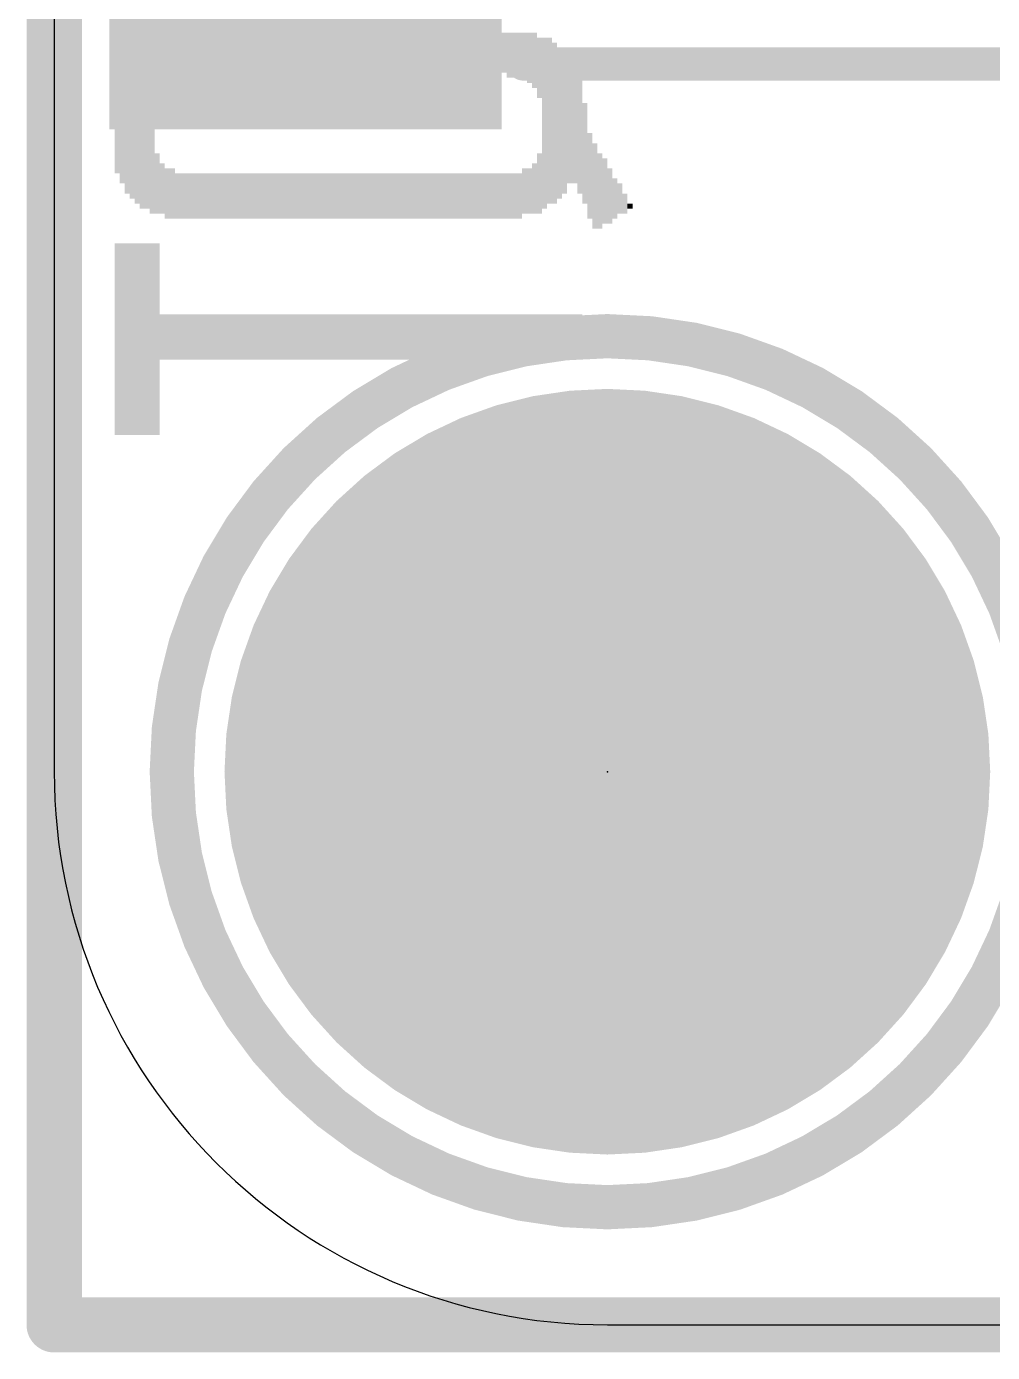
# Model space of a CAD drawing. Extents: x -0.1 to 25.5, y -0.1 to 17.9.
# Drawn here: x -0.13 to 4.31, y -0.13 to 5.96 of the extents above; entities that cross this region are included whole.
import ezdxf

# ---------------------------------------------------------------- set-up
doc = ezdxf.new("R2010")
doc.units = 0
for name, color, linetype in [('1', 12, 'CONTINUOUS'), ('16', 5, 'CONTINUOUS'), ('17', 110, 'CONTINUOUS'), ('20', 53, 'CONTINUOUS'), ('21', 40, 'CONTINUOUS'), ('22', 6, 'CONTINUOUS'), ('23', 40, 'CONTINUOUS')]:
    doc.layers.add(name, color=color, linetype=linetype)

# ---------------------------------------------------------------- blocks, each defined once
blk = doc.blocks.new('RECT')
blk.add_solid([(-0.5, -0.5), (0.5, -0.5), (-0.5, 0.5), (0.5, 0.5)])
blk = doc.blocks.new('ROUNDP')
at = {"const_width": 0.5}
blk.add_lwpolyline([(0, -0.25, 1), (0, 0.25, 1), (0, -0.25)], format="xyb", dxfattribs=at)

msp = doc.modelspace()

# ---------------------------------------------------------------- linework, layer by layer
at = {"layer": '1', "const_width": 0.254}
for points in [[(0, 0), (0, 17.78)], [(25.4, 0), (0, 0)]]:
    msp.add_lwpolyline(points, dxfattribs=at)
at = {"layer": '1', "const_width": 0.127}
for points in [[(0, 0.0635, 1), (0, -0.0635)], [(-0.0635, 0, 1), (0.0635, 0)]]:
    msp.add_lwpolyline(points, format="xyb", dxfattribs=at)
at = {"layer": '16', "const_width": 0.254}
for points in [[(0, 0), (0, 17.78)], [(25.4, 0), (0, 0)]]:
    msp.add_lwpolyline(points, dxfattribs=at)
at = {"layer": '16', "const_width": 0.127}
for points in [[(0, 0.0635, 1), (0, -0.0635)], [(-0.0635, 0, 1), (0.0635, 0)]]:
    msp.add_lwpolyline(points, format="xyb", dxfattribs=at)
at = {"layer": '20'}
for p, q in [((0, 15.24), (0, 2.54)), ((2.54, 0), (22.86, 0))]:
    msp.add_line(p, q, dxfattribs=at)
msp.add_arc((2.54, 2.54), 2.54, 180, 270, dxfattribs=at)
at = {"layer": '21', "const_width": 0.1524}
msp.add_lwpolyline([(4.754, 5.79), (2.154, 5.79)], dxfattribs=at)
at = {"layer": '21'}
for points, const_width in [([(2.154, 5.8281, 1), (2.154, 5.7519)], 0.0762), ([(2.54, 0.54, 1), (2.54, 4.54, 1), (2.54, 0.54)], 0.2032)]:
    msp.add_lwpolyline(points, format="xyb", dxfattribs=dict(at, const_width=const_width))
at = {"layer": '23'}
msp.add_point((2.54, 2.54), dxfattribs=at)

# ---------------------------------------------------------------- block references
at = {"layer": '1', "xscale": 1.8, "yscale": 1.2}
msp.add_blockref('RECT', (1.154, 6.09), dxfattribs=at)
at = {"layer": '17', "xscale": 3.516, "yscale": 3.516}
msp.add_blockref('ROUNDP', (2.54, 2.54), dxfattribs=at)
msp.add_blockref('ROUNDP', (2.54, 2.54), dxfattribs=at)
at = {"layer": '22', "rotation": 270}
for p, xscale, yscale in [((0.4502, 5.5067), 0.8077, 0.0231), ((0.4733, 5.7721), 0.2769, 0.0231), ((0.4964, 5.8064), 0.254, 0.0231), ((0.5196, 5.8179), 0.2311, 0.0231), ((0.5427, 5.8306), 0.2057, 0.0231), ((0.5658, 5.8306), 0.2057, 0.0231), ((0.5889, 5.8306), 0.2057, 0.0231), ((0.612, 5.8306), 0.2057, 0.0231), ((0.635, 5.8306), 0.2057, 0.0229), ((0.658, 5.842), 0.1829, 0.0231), ((0.6811, 5.842), 0.1829, 0.0231), ((0.7042, 5.842), 0.1829, 0.0231), ((0.7273, 5.842), 0.1829, 0.0231), ((0.7504, 5.842), 0.1829, 0.0231), ((0.7736, 5.842), 0.1829, 0.0231), ((0.7967, 5.842), 0.1829, 0.0231), ((0.8198, 5.842), 0.1829, 0.0231), ((0.8429, 5.842), 0.1829, 0.0231), ((0.866, 5.842), 0.1829, 0.0231), ((0.889, 5.842), 0.1829, 0.0229), ((0.912, 5.842), 0.1829, 0.0231), ((0.9351, 5.842), 0.1829, 0.0231), ((0.9582, 5.842), 0.1829, 0.0231), ((0.9813, 5.842), 0.1829, 0.0231), ((1.0044, 5.842), 0.1829, 0.0231), ((1.0276, 5.842), 0.1829, 0.0231), ((1.0507, 5.842), 0.1829, 0.0231), ((1.0738, 5.842), 0.1829, 0.0231), ((1.0969, 5.842), 0.1829, 0.0231), ((1.12, 5.842), 0.1829, 0.0231), ((1.143, 5.842), 0.1829, 0.0229), ((1.166, 5.842), 0.1829, 0.0231), ((1.1891, 5.842), 0.1829, 0.0231), ((1.2122, 5.842), 0.1829, 0.0231), ((1.2353, 5.842), 0.1829, 0.0231), ((1.2584, 5.842), 0.1829, 0.0231), ((1.2816, 5.842), 0.1829, 0.0231), ((1.3047, 5.842), 0.1829, 0.0231), ((1.3278, 5.842), 0.1829, 0.0231), ((1.3509, 5.842), 0.1829, 0.0231), ((1.374, 5.842), 0.1829, 0.0231), ((1.397, 5.842), 0.1829, 0.0229), ((1.42, 5.842), 0.1829, 0.0231), ((1.4431, 5.842), 0.1829, 0.0231), ((1.4662, 5.842), 0.1829, 0.0231), ((1.4893, 5.842), 0.1829, 0.0231), ((1.5124, 5.842), 0.1829, 0.0231), ((1.5356, 5.842), 0.1829, 0.0231), ((1.5587, 5.842), 0.1829, 0.0231), ((1.5818, 5.842), 0.1829, 0.0231), ((1.6049, 5.842), 0.1829, 0.0231), ((1.628, 5.842), 0.1829, 0.0231), ((1.651, 5.842), 0.1829, 0.0229), ((1.674, 5.842), 0.1829, 0.0231), ((1.6971, 5.842), 0.1829, 0.0231), ((1.7202, 5.842), 0.1829, 0.0231), ((1.7433, 5.842), 0.1829, 0.0231), ((1.7664, 5.842), 0.1829, 0.0231), ((1.7896, 5.842), 0.1829, 0.0231), ((1.8127, 5.842), 0.1829, 0.0231), ((1.8358, 5.842), 0.1829, 0.0231), ((1.8589, 5.842), 0.1829, 0.0231), ((1.882, 5.842), 0.1829, 0.0231), ((1.905, 5.842), 0.1829, 0.0229), ((1.928, 5.842), 0.1829, 0.0231), ((1.9511, 5.842), 0.1829, 0.0231), ((1.9742, 5.842), 0.1829, 0.0231), ((1.9973, 5.842), 0.1829, 0.0231), ((2.0204, 5.842), 0.1829, 0.0231), ((2.0436, 5.842), 0.1829, 0.0231), ((2.0667, 5.842), 0.1829, 0.0231), ((2.0898, 5.8306), 0.2057, 0.0231), ((2.1129, 5.8306), 0.2057, 0.0231), ((2.136, 5.8306), 0.2057, 0.0231), ((2.159, 5.8306), 0.2057, 0.0229), ((2.182, 5.8179), 0.2311, 0.0231), ((2.2051, 5.8064), 0.254, 0.0231), ((2.2282, 5.7721), 0.2769, 0.0231), ((2.2513, 5.5182), 0.7849, 0.0231), ((2.2744, 5.5296), 0.762, 0.0231), ((0.381, 5.5067), 0.7163, 0.0229), ((0.404, 5.5067), 0.762, 0.0231), ((0.4271, 5.5067), 0.762, 0.0231), ((2.2976, 5.5182), 0.7391, 0.0231), ((2.3207, 5.5182), 0.6934, 0.0231), ((0.3118, 5.5194), 0.5537, 0.0231), ((0.3349, 5.5067), 0.6248, 0.0231), ((0.358, 5.5067), 0.6706, 0.0231), ((2.3438, 5.5182), 0.6477, 0.0231), ((2.3669, 5.5309), 0.5766, 0.0231), ((2.39, 5.5194), 0.5537, 0.0231), ((0.2887, 5.508), 0.4394, 0.0231), ((2.413, 5.461), 0.5334, 0.0229), ((2.436, 5.3797), 0.4623, 0.0231), ((2.4591, 5.2769), 0.3937, 0.0231), ((2.4822, 5.2299), 0.3912, 0.0231), ((0.4733, 5.2413), 0.2769, 0.0231), ((2.2282, 5.2413), 0.2769, 0.0231), ((2.5053, 5.207), 0.3454, 0.0231), ((0.4964, 5.2184), 0.2311, 0.0231), ((0.5196, 5.1956), 0.2311, 0.0231), ((0.5427, 5.1956), 0.2311, 0.0231), ((2.159, 5.207), 0.2083, 0.0229), ((2.182, 5.207), 0.2083, 0.0231), ((2.2051, 5.2184), 0.2311, 0.0231), ((2.5284, 5.207), 0.2997, 0.0231), ((2.5516, 5.1841), 0.254, 0.0231), ((0.5658, 5.1841), 0.2083, 0.0231), ((0.5889, 5.1841), 0.2083, 0.0231), ((0.612, 5.1841), 0.2083, 0.0231), ((0.635, 5.1841), 0.2083, 0.0229), ((0.658, 5.1841), 0.2083, 0.0231), ((0.6811, 5.1841), 0.2083, 0.0231), ((0.7042, 5.1841), 0.2083, 0.0231), ((0.7273, 5.1841), 0.2083, 0.0231), ((0.7504, 5.1841), 0.2083, 0.0231), ((0.7736, 5.1841), 0.2083, 0.0231), ((0.7967, 5.1841), 0.2083, 0.0231), ((0.8198, 5.1841), 0.2083, 0.0231), ((0.8429, 5.1841), 0.2083, 0.0231), ((0.866, 5.1841), 0.2083, 0.0231), ((0.889, 5.1841), 0.2083, 0.0229), ((0.912, 5.1841), 0.2083, 0.0231), ((0.9351, 5.1841), 0.2083, 0.0231), ((0.9582, 5.1841), 0.2083, 0.0231), ((0.9813, 5.1841), 0.2083, 0.0231), ((1.0044, 5.1841), 0.2083, 0.0231), ((1.0276, 5.1841), 0.2083, 0.0231), ((1.0507, 5.1841), 0.2083, 0.0231), ((1.0738, 5.1841), 0.2083, 0.0231), ((1.0969, 5.1841), 0.2083, 0.0231), ((1.12, 5.1841), 0.2083, 0.0231), ((1.143, 5.1841), 0.2083, 0.0229), ((1.166, 5.1841), 0.2083, 0.0231), ((1.1891, 5.1841), 0.2083, 0.0231), ((1.2122, 5.1841), 0.2083, 0.0231), ((1.2353, 5.1841), 0.2083, 0.0231), ((1.2584, 5.1841), 0.2083, 0.0231), ((1.2816, 5.1841), 0.2083, 0.0231), ((1.3047, 5.1841), 0.2083, 0.0231), ((1.3278, 5.1841), 0.2083, 0.0231), ((1.3509, 5.1841), 0.2083, 0.0231), ((1.374, 5.1841), 0.2083, 0.0231), ((1.397, 5.1841), 0.2083, 0.0229), ((1.42, 5.1841), 0.2083, 0.0231), ((1.4431, 5.1841), 0.2083, 0.0231), ((1.4662, 5.1841), 0.2083, 0.0231), ((1.4893, 5.1841), 0.2083, 0.0231), ((1.5124, 5.1841), 0.2083, 0.0231), ((1.5356, 5.1841), 0.2083, 0.0231), ((1.5587, 5.1841), 0.2083, 0.0231), ((1.5818, 5.1841), 0.2083, 0.0231), ((1.6049, 5.1841), 0.2083, 0.0231), ((1.628, 5.1841), 0.2083, 0.0231), ((1.651, 5.1841), 0.2083, 0.0229), ((1.674, 5.1841), 0.2083, 0.0231), ((1.6971, 5.1841), 0.2083, 0.0231), ((1.7202, 5.1841), 0.2083, 0.0231), ((1.7433, 5.1841), 0.2083, 0.0231), ((1.7664, 5.1841), 0.2083, 0.0231), ((1.7896, 5.1841), 0.2083, 0.0231), ((1.8127, 5.1841), 0.2083, 0.0231), ((1.8358, 5.1841), 0.2083, 0.0231), ((1.8589, 5.1841), 0.2083, 0.0231), ((1.882, 5.1841), 0.2083, 0.0231), ((1.905, 5.1841), 0.2083, 0.0229), ((1.928, 5.1841), 0.2083, 0.0231), ((1.9511, 5.1841), 0.2083, 0.0231), ((1.9742, 5.1841), 0.2083, 0.0231), ((1.9973, 5.1841), 0.2083, 0.0231), ((2.0204, 5.1841), 0.2083, 0.0231), ((2.0436, 5.1841), 0.2083, 0.0231), ((2.0667, 5.1841), 0.2083, 0.0231), ((2.0898, 5.1841), 0.2083, 0.0231), ((2.1129, 5.1841), 0.2083, 0.0231), ((2.136, 5.1841), 0.2083, 0.0231), ((2.5747, 5.1727), 0.1854, 0.0231), ((2.5978, 5.1727), 0.1397, 0.0231), ((2.6209, 5.1486), 0.0914, 0.0231), ((2.644, 5.1372), 0.0229, 0.0231), ((0.2887, 4.5263), 0.8788, 0.0231), ((0.3118, 4.5263), 0.8788, 0.0231), ((0.3349, 4.5263), 0.8788, 0.0231), ((0.358, 4.5263), 0.8788, 0.0231), ((0.381, 4.5263), 0.8788, 0.0229), ((0.404, 4.5263), 0.8788, 0.0231), ((0.4271, 4.5263), 0.8788, 0.0231), ((0.4502, 4.5263), 0.8788, 0.0231), ((0.4733, 4.5263), 0.8788, 0.0231), ((0.4964, 4.5364), 0.2083, 0.0231), ((0.5196, 4.5364), 0.2083, 0.0231), ((0.5427, 4.5364), 0.2083, 0.0231), ((0.5658, 4.5364), 0.2083, 0.0231), ((0.5889, 4.5364), 0.2083, 0.0231), ((0.612, 4.5364), 0.2083, 0.0231), ((0.635, 4.5364), 0.2083, 0.0229), ((0.658, 4.5364), 0.2083, 0.0231), ((0.6811, 4.5364), 0.2083, 0.0231), ((0.7042, 4.5364), 0.2083, 0.0231), ((0.7273, 4.5364), 0.2083, 0.0231), ((0.7504, 4.5364), 0.2083, 0.0231), ((0.7736, 4.5364), 0.2083, 0.0231), ((0.7967, 4.5364), 0.2083, 0.0231), ((0.8198, 4.5364), 0.2083, 0.0231), ((0.8429, 4.5364), 0.2083, 0.0231), ((0.866, 4.5364), 0.2083, 0.0231), ((0.889, 4.5364), 0.2083, 0.0229), ((0.912, 4.5364), 0.2083, 0.0231), ((0.9351, 4.5364), 0.2083, 0.0231), ((0.9582, 4.5364), 0.2083, 0.0231), ((0.9813, 4.5364), 0.2083, 0.0231), ((1.0044, 4.5364), 0.2083, 0.0231), ((1.0276, 4.5364), 0.2083, 0.0231), ((1.0507, 4.5364), 0.2083, 0.0231), ((1.0738, 4.5364), 0.2083, 0.0231), ((1.0969, 4.5364), 0.2083, 0.0231), ((1.12, 4.5364), 0.2083, 0.0231), ((1.143, 4.5364), 0.2083, 0.0229), ((1.166, 4.5364), 0.2083, 0.0231), ((1.1891, 4.5364), 0.2083, 0.0231), ((1.2122, 4.5364), 0.2083, 0.0231), ((1.2353, 4.5364), 0.2083, 0.0231), ((1.2584, 4.5364), 0.2083, 0.0231), ((1.2816, 4.5364), 0.2083, 0.0231), ((1.3047, 4.5364), 0.2083, 0.0231), ((1.3278, 4.5364), 0.2083, 0.0231), ((1.3509, 4.5364), 0.2083, 0.0231), ((1.374, 4.5364), 0.2083, 0.0231), ((1.397, 4.5364), 0.2083, 0.0229), ((1.42, 4.5364), 0.2083, 0.0231), ((1.4431, 4.5364), 0.2083, 0.0231), ((1.4662, 4.5364), 0.2083, 0.0231), ((1.4893, 4.5364), 0.2083, 0.0231), ((1.5124, 4.5364), 0.2083, 0.0231), ((1.5356, 4.5364), 0.2083, 0.0231), ((1.5587, 4.5364), 0.2083, 0.0231), ((1.5818, 4.5364), 0.2083, 0.0231), ((1.6049, 4.5364), 0.2083, 0.0231), ((1.628, 4.5364), 0.2083, 0.0231), ((1.651, 4.5364), 0.2083, 0.0229), ((1.674, 4.5364), 0.2083, 0.0231), ((1.6971, 4.5364), 0.2083, 0.0231), ((1.7202, 4.5364), 0.2083, 0.0231), ((1.7433, 4.5364), 0.2083, 0.0231), ((1.7664, 4.5364), 0.2083, 0.0231), ((1.7896, 4.5364), 0.2083, 0.0231), ((1.8127, 4.5364), 0.2083, 0.0231), ((1.8358, 4.5364), 0.2083, 0.0231), ((1.8589, 4.5364), 0.2083, 0.0231), ((1.882, 4.5364), 0.2083, 0.0231), ((1.905, 4.5364), 0.2083, 0.0229), ((1.928, 4.5364), 0.2083, 0.0231), ((1.9511, 4.5364), 0.2083, 0.0231), ((1.9742, 4.5364), 0.2083, 0.0231), ((1.9973, 4.5364), 0.2083, 0.0231), ((2.0204, 4.5364), 0.2083, 0.0231), ((2.0436, 4.5364), 0.2083, 0.0231), ((2.0667, 4.5364), 0.2083, 0.0231), ((2.0898, 4.5364), 0.2083, 0.0231), ((2.1129, 4.5364), 0.2083, 0.0231), ((2.136, 4.5364), 0.2083, 0.0231), ((2.159, 4.5364), 0.2083, 0.0229), ((2.182, 4.5364), 0.2083, 0.0231), ((2.2051, 4.5364), 0.2083, 0.0231), ((2.2282, 4.5364), 0.2083, 0.0231), ((2.2513, 4.5364), 0.2083, 0.0231), ((2.2744, 4.5364), 0.2083, 0.0231), ((2.2976, 4.5364), 0.2083, 0.0231), ((2.3207, 4.5364), 0.2083, 0.0231), ((2.3438, 4.5364), 0.2083, 0.0231), ((2.3669, 4.5364), 0.2083, 0.0231), ((2.39, 4.5364), 0.2083, 0.0231), ((2.413, 4.5364), 0.2083, 0.0229)]:
    msp.add_blockref('RECT', p, dxfattribs=dict(at, xscale=xscale, yscale=yscale))

doc.saveas('drawing.dxf')
